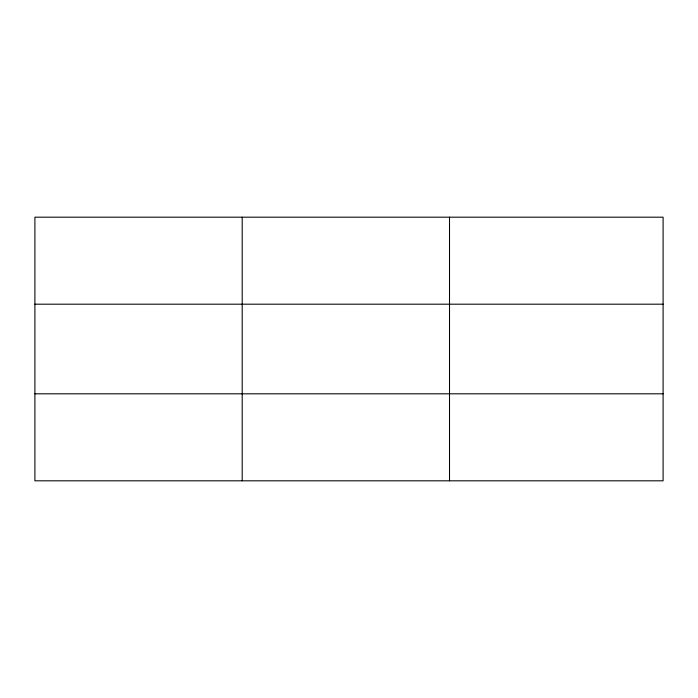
<?xml version="1.0" encoding="UTF-8"?>
<svg xmlns="http://www.w3.org/2000/svg" width="698" height="698" viewBox="0 0 698 698"><rect width="100%" height="100%" fill="white"/><g stroke="black" fill="none" stroke-linecap="round" stroke-linejoin="round"><path stroke-width="1.05" d="M242.206 480.809L242.206 217.191M449.512 480.809L449.512 217.191M663.1 304.188L663.1 217.191L34.9 217.191L34.9 480.809L663.1 480.809L663.1 304.188L34.9 304.188M34.9 393.812L663.1 393.812"/></g></svg>
